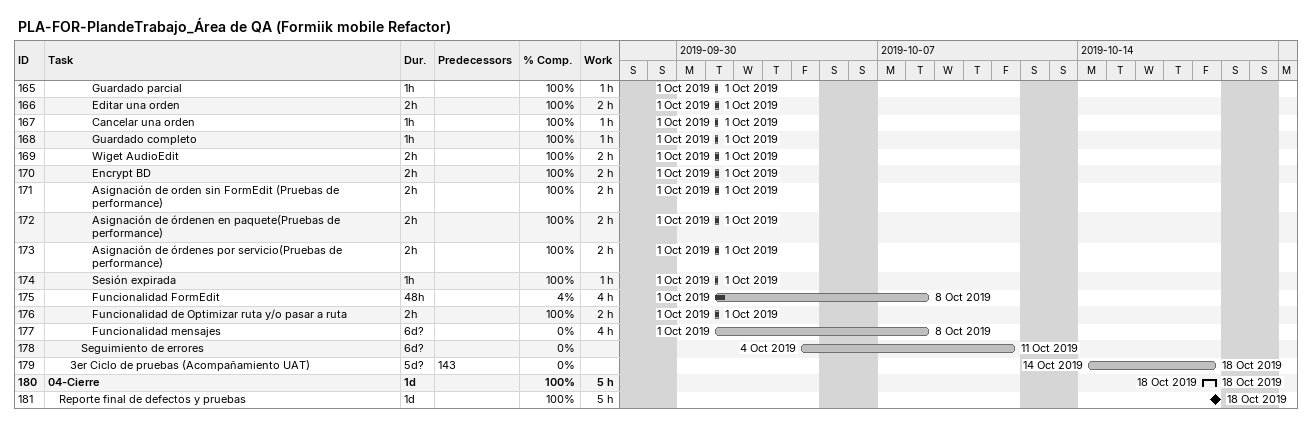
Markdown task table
PLA-FOR-PlandeTrabajo_Área de QA (Formiik mobile Refactor)

| ID | Level | Task | Duration | Start | Finish | Predecessors | % complete | Work (h) |
|---|---|---|---|---|---|---|---|---|
| 165 | 5 | Guardado parcial | 1h | 2019-10-01 | 2019-10-01 |  | 100 | 1 |
| 166 | 5 | Editar una orden | 2h | 2019-10-01 | 2019-10-01 |  | 100 | 2 |
| 167 | 5 | Cancelar una orden | 1h | 2019-10-01 | 2019-10-01 |  | 100 | 1 |
| 168 | 5 | Guardado completo | 1h | 2019-10-01 | 2019-10-01 |  | 100 | 1 |
| 169 | 5 | Wiget AudioEdit | 2h | 2019-10-01 | 2019-10-01 |  | 100 | 2 |
| 170 | 5 | Encrypt BD | 2h | 2019-10-01 | 2019-10-01 |  | 100 | 2 |
| 171 | 5 | Asignación de orden sin FormEdit (Pruebas de performance) | 2h | 2019-10-01 | 2019-10-01 |  | 100 | 2 |
| 172 | 5 | Asignación de órdenen en paquete(Pruebas de performance) | 2h | 2019-10-01 | 2019-10-01 |  | 100 | 2 |
| 173 | 5 | Asignación de órdenes por servicio(Pruebas de performance) | 2h | 2019-10-01 | 2019-10-01 |  | 100 | 2 |
| 174 | 5 | Sesión expirada | 1h | 2019-10-01 | 2019-10-01 |  | 100 | 1 |
| 175 | 5 | Funcionalidad FormEdit | 48h | 2019-10-01 | 2019-10-08 |  | 4 | 4 |
| 176 | 5 | Funcionalidad de Optimizar ruta y/o pasar a ruta | 2h | 2019-10-01 | 2019-10-01 |  | 100 | 2 |
| 177 | 5 | Funcionalidad mensajes | 6d? | 2019-10-01 | 2019-10-08 |  | 0 | 4 |
| 178 | 4 | Seguimiento de errores | 6d? | 2019-10-04 | 2019-10-11 |  | 0 |  |
| 179 | 3 | 3er Ciclo de pruebas (Acompañamiento UAT) | 5d? | 2019-10-14 | 2019-10-18 | 143 | 0 |  |
| 180 | 1 | **04-Cierre** | 1d | 2019-10-18 | 2019-10-18 |  | 100 | 5 |
| 181 | 2 | Reporte final de defectos y pruebas | 1d | 2019-10-18 | 2019-10-18 |  | 100 | 5 |
